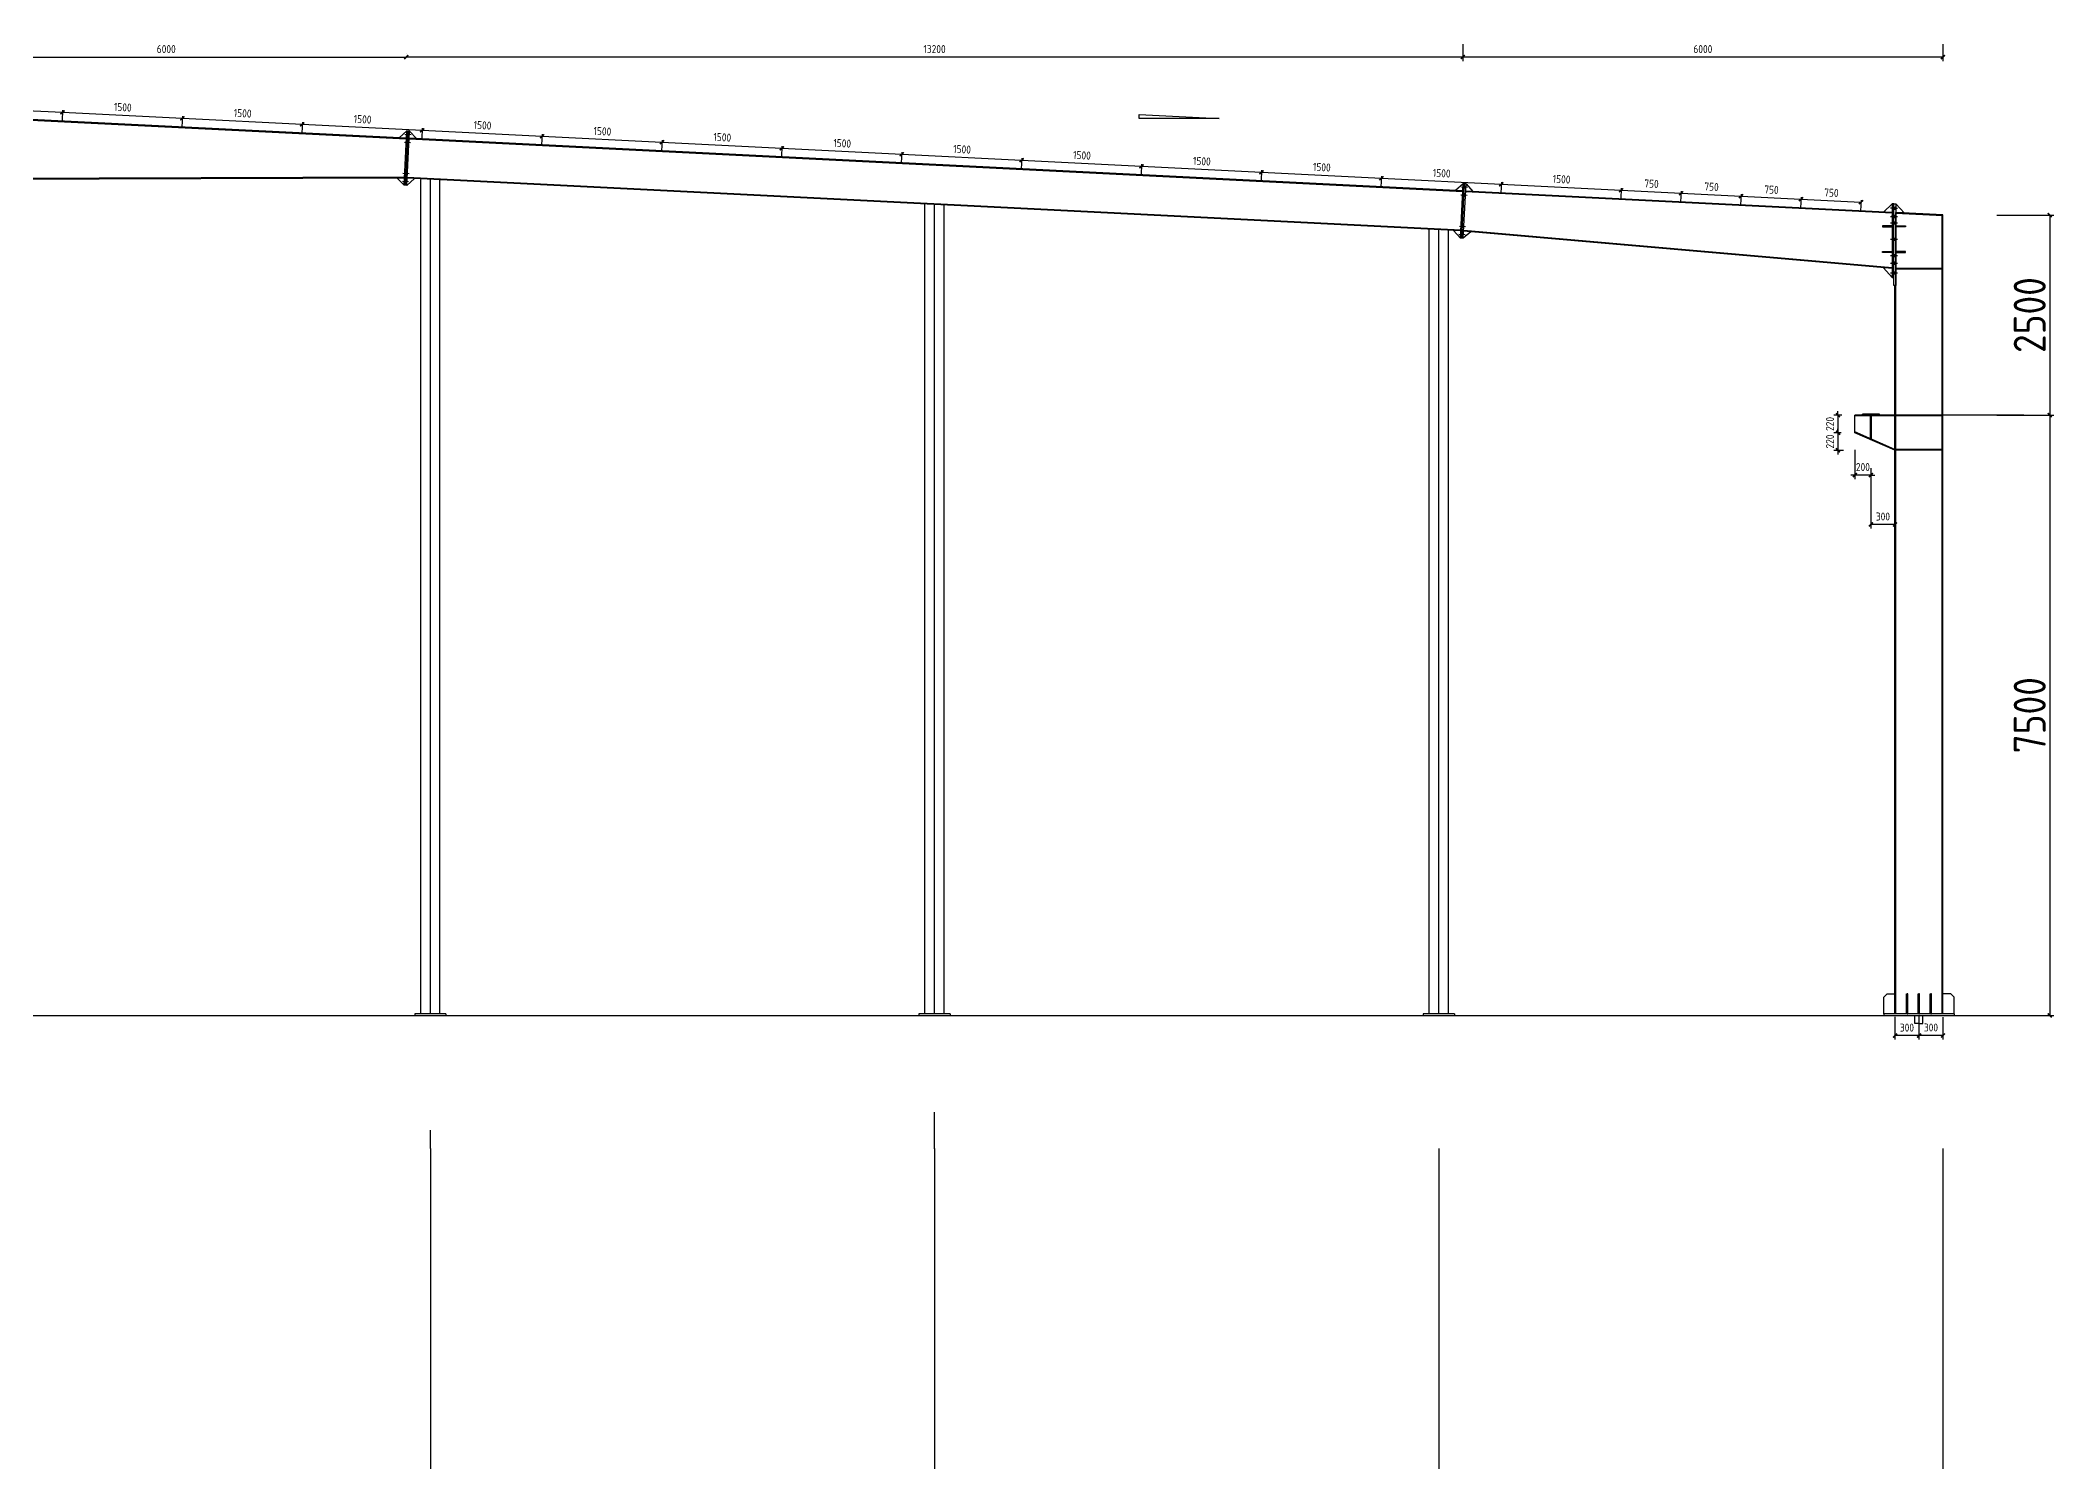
# Model space of a CAD drawing. Extents: x 33436 to 92603, y 25829 to 65035.
# Drawn here: x 67445 to 92603, y 25829 to 43675 of the extents above; entities that cross this region are included whole.
import ezdxf

# ---------------------------------------------------------------- set-up
doc = ezdxf.new("R2010")
doc.units = 0
doc.header["$LTSCALE"] = 1000
doc.header["$MEASUREMENT"] = 0
doc.layers.add('AXIS', color=3, linetype='Continuous')
doc.styles.get("Standard").update_dxf_attribs({"font": 'gbenor.shx', "bigfont": 'gbcbig.shx'})
doc.dimstyles.get("Standard").update_dxf_attribs({"dimscale": 100, "dimtxt": 1, "dimasz": 0.5, "dimexe": 0.5, "dimexo": 0.5, "dimgap": 0.5, "dimtad": 1, "dimdec": 0, "dimzin": 0, "dimdsep": 46, "dimtxsty": 'Standard', "dimblk": 'ARCHTICK', "dimcen": 0, "dimadec": 0, "dimazin": 0, "dimtfac": 1, "dimtdec": 0, "dimtix": 1, "dimtmove": 2, "dimatfit": 3, "dimfxl": 1, "dimtolj": 1, "dimtzin": 0, "dimarcsym": 0})
pattern_1 = [(135, (132037.8774, 0), (2.24506403, 2.24506403), [])]

# ---------------------------------------------------------------- blocks, each defined once
blk = doc.blocks.new('_ArchTick')
at = {"color": 0, "linetype": 'ByBlock', "const_width": 0.4}
blk.add_lwpolyline([(-0.5, -0.5), (0.5, 0.5)], dxfattribs=at)
blk = doc.blocks.new('*D80')
at = {"color": 0, "lineweight": -2}
for p, q in [((92040, 38992), (92603, 38992)), ((92553, 38992), (92553, 31492)), ((92040, 31492), (92603, 31492))]:
    blk.add_line(p, q, dxfattribs=at)
at = {"layer": 'Defpoints', "color": 0}
for p in [(91990, 38992), (91990, 31492), (92553, 31492)]:
    blk.add_point(p, dxfattribs=at)
at = {"color": 0, "lineweight": -2, "xscale": 50, "yscale": 50, "zscale": 50}
for p, rotation in [((92553, 38992), 90), ((92553, 31492), 270)]:
    blk.add_blockref('_ArchTick', p, dxfattribs=dict(at, rotation=rotation))
at = {"color": 0, "insert": (92303, 35242), "char_height": 400, "attachment_point": 5, "rotation": 90}
blk.add_mtext('\\A1;7500', dxfattribs=at)
blk = doc.blocks.new('*D81')
at = {"color": 0, "lineweight": -2}
for p, q in [((91894, 41492), (92603, 41492)), ((92553, 41492), (92553, 38992)), ((91894, 38992), (92603, 38992))]:
    blk.add_line(p, q, dxfattribs=at)
at = {"layer": 'Defpoints', "color": 0}
for p in [(91844, 41492), (91844, 38992), (92553, 38992)]:
    blk.add_point(p, dxfattribs=at)
at = {"color": 0, "lineweight": -2, "xscale": 50, "yscale": 50, "zscale": 50}
for p, rotation in [((92553, 41492), 90), ((92553, 38992), 270)]:
    blk.add_blockref('_ArchTick', p, dxfattribs=dict(at, rotation=rotation))
at = {"color": 0, "insert": (92303, 40242), "char_height": 400, "attachment_point": 5, "rotation": 90}
blk.add_mtext('\\A1;2500', dxfattribs=at)
blk = doc.blocks.new('*D105')
at = {"color": 0, "lineweight": -2}
for p, q in [((85219, 43625), (85219, 43415)), ((91219, 43625), (91219, 43415)), ((91219, 43465), (85219, 43465))]:
    blk.add_line(p, q, dxfattribs=at)
at = {"layer": 'Defpoints', "color": 0}
for p in [(85219, 43675), (91219, 43675), (85219, 43465)]:
    blk.add_point(p, dxfattribs=at)
at = {"color": 0, "lineweight": -2, "xscale": 50, "yscale": 50, "zscale": 50, "rotation": 180}
blk.add_blockref('_ArchTick', (85219, 43465), dxfattribs=at)
at = {"color": 0, "lineweight": -2, "xscale": 50, "yscale": 50, "zscale": 50}
blk.add_blockref('_ArchTick', (91219, 43465), dxfattribs=at)
at = {"color": 0, "insert": (88219, 43565), "char_height": 100, "attachment_point": 5}
blk.add_mtext('\\A1;6000', dxfattribs=at)
blk = doc.blocks.new('*D82')
at = {"color": 0, "lineweight": -2}
for p, q in [((85219, 43625), (85219, 43415)), ((85219, 43465), (72019, 43465))]:
    blk.add_line(p, q, dxfattribs=at)
at = {"layer": 'Defpoints', "color": 0}
for p in [(85219, 43675), (72019, 43465), (72019, 43465)]:
    blk.add_point(p, dxfattribs=at)
at = {"color": 0, "lineweight": -2, "xscale": 50, "yscale": 50, "zscale": 50, "rotation": 180}
blk.add_blockref('_ArchTick', (72019, 43465), dxfattribs=at)
at = {"color": 0, "lineweight": -2, "xscale": 50, "yscale": 50, "zscale": 50}
blk.add_blockref('_ArchTick', (85219, 43465), dxfattribs=at)
at = {"color": 0, "insert": (78619, 43565), "char_height": 100, "attachment_point": 5}
blk.add_mtext('\\A1;13200', dxfattribs=at)
blk = doc.blocks.new('*D106')
at = {"color": 0, "lineweight": -2}
for p, q in [((90919, 31474), (90919, 31191)), ((91219, 31469), (91219, 31191)), ((91219, 31241), (90919, 31241))]:
    blk.add_line(p, q, dxfattribs=at)
at = {"layer": 'Defpoints', "color": 0}
for p in [(90919, 31524), (91219, 31519), (90919, 31241)]:
    blk.add_point(p, dxfattribs=at)
at = {"color": 0, "lineweight": -2, "xscale": 50, "yscale": 50, "zscale": 50, "rotation": 180}
blk.add_blockref('_ArchTick', (90919, 31241), dxfattribs=at)
at = {"color": 0, "lineweight": -2, "xscale": 50, "yscale": 50, "zscale": 50}
blk.add_blockref('_ArchTick', (91219, 31241), dxfattribs=at)
at = {"color": 0, "insert": (91069, 31341), "char_height": 100, "attachment_point": 5}
blk.add_mtext('\\A1;300', dxfattribs=at)
blk = doc.blocks.new('*D107')
at = {"color": 0, "lineweight": -2}
for p, q in [((90619, 31475), (90619, 31190)), ((90919, 31480), (90919, 31190)), ((90919, 31240), (90619, 31240))]:
    blk.add_line(p, q, dxfattribs=at)
at = {"layer": 'Defpoints', "color": 0}
for p in [(90619, 31525), (90919, 31530), (90619, 31240)]:
    blk.add_point(p, dxfattribs=at)
at = {"color": 0, "lineweight": -2, "xscale": 50, "yscale": 50, "zscale": 50, "rotation": 180}
blk.add_blockref('_ArchTick', (90619, 31240), dxfattribs=at)
at = {"color": 0, "lineweight": -2, "xscale": 50, "yscale": 50, "zscale": 50}
blk.add_blockref('_ArchTick', (90919, 31240), dxfattribs=at)
at = {"color": 0, "insert": (90769, 31340), "char_height": 100, "attachment_point": 5}
blk.add_mtext('\\A1;300', dxfattribs=at)
blk = doc.blocks.new('*D108')
at = {"color": 0, "lineweight": -2}
for p, q in [((90319, 38328), (90319, 37575)), ((90619, 37625), (90319, 37625)), ((90619, 37710), (90619, 37575))]:
    blk.add_line(p, q, dxfattribs=at)
at = {"layer": 'Defpoints', "color": 0}
for p in [(90319, 38378), (90619, 37760), (90319, 37625)]:
    blk.add_point(p, dxfattribs=at)
at = {"color": 0, "lineweight": -2, "xscale": 50, "yscale": 50, "zscale": 50, "rotation": 180}
blk.add_blockref('_ArchTick', (90319, 37625), dxfattribs=at)
at = {"color": 0, "lineweight": -2, "xscale": 50, "yscale": 50, "zscale": 50}
blk.add_blockref('_ArchTick', (90619, 37625), dxfattribs=at)
at = {"color": 0, "insert": (90469, 37725), "char_height": 100, "attachment_point": 5}
blk.add_mtext('\\A1;300', dxfattribs=at)
blk = doc.blocks.new('*D83')
at = {"color": 0, "lineweight": -2}
for p, q in [((90119, 38559), (90119, 38193)), ((90119, 38243), (90069, 38243)), ((90319, 38243), (90119, 38243)), ((90319, 38328), (90319, 38193)), ((90319, 38243), (90369, 38243))]:
    blk.add_line(p, q, dxfattribs=at)
at = {"layer": 'Defpoints', "color": 0}
for p in [(90119, 38609), (90119, 38243), (90319, 38378)]:
    blk.add_point(p, dxfattribs=at)
at = {"color": 0, "lineweight": -2, "xscale": 50, "yscale": 50, "zscale": 50}
blk.add_blockref('_ArchTick', (90119, 38243), dxfattribs=at)
at = {"color": 0, "lineweight": -2, "xscale": 50, "yscale": 50, "zscale": 50, "rotation": 180}
blk.add_blockref('_ArchTick', (90319, 38243), dxfattribs=at)
at = {"color": 0, "insert": (90219, 38343), "char_height": 100, "attachment_point": 5}
blk.add_mtext('\\A1;200', dxfattribs=at)
blk = doc.blocks.new('*D84')
at = {"color": 0, "lineweight": -2}
for p, q in [((89907, 38992), (89907, 39042)), ((89955, 38992), (89857, 38992)), ((89948, 38772), (89857, 38772)), ((89907, 38992), (89907, 38772)), ((89907, 38772), (89907, 38722))]:
    blk.add_line(p, q, dxfattribs=at)
at = {"layer": 'Defpoints', "color": 0}
for p in [(89907, 38772), (89998, 38772), (90005, 38992)]:
    blk.add_point(p, dxfattribs=at)
at = {"color": 0, "lineweight": -2, "xscale": 50, "yscale": 50, "zscale": 50}
for p, rotation in [((89907, 38992), 270), ((89907, 38772), 90)]:
    blk.add_blockref('_ArchTick', p, dxfattribs=dict(at, rotation=rotation))
at = {"color": 0, "insert": (89807, 38882), "char_height": 100, "attachment_point": 5, "rotation": 90}
blk.add_mtext('\\A1;220', dxfattribs=at)
blk = doc.blocks.new('*D85')
at = {"color": 0, "lineweight": -2}
for p, q in [((89948, 38772), (89857, 38772)), ((89907, 38772), (89907, 38822)), ((89907, 38772), (89907, 38552)), ((89976, 38552), (89857, 38552)), ((89907, 38552), (89907, 38502))]:
    blk.add_line(p, q, dxfattribs=at)
at = {"layer": 'Defpoints', "color": 0}
for p in [(89998, 38772), (89907, 38552), (90026, 38552)]:
    blk.add_point(p, dxfattribs=at)
at = {"color": 0, "lineweight": -2, "xscale": 50, "yscale": 50, "zscale": 50}
for p, rotation in [((89907, 38772), 270), ((89907, 38552), 90)]:
    blk.add_blockref('_ArchTick', p, dxfattribs=dict(at, rotation=rotation))
at = {"color": 0, "insert": (89807, 38662), "char_height": 100, "attachment_point": 5, "rotation": 90}
blk.add_mtext('\\A1;220', dxfattribs=at)
blk = doc.blocks.new('*D110')
at = {"color": 0, "lineweight": -2}
for p, q in [((66019, 43465), (72019, 43465)), ((72019, 43515), (72019, 43515))]:
    blk.add_line(p, q, dxfattribs=at)
at = {"layer": 'Defpoints', "color": 0}
for p in [(66019, 43465), (72019, 43465), (72019, 43465)]:
    blk.add_point(p, dxfattribs=at)
at = {"color": 0, "lineweight": -2, "xscale": 50, "yscale": 50, "zscale": 50, "rotation": 180}
blk.add_blockref('_ArchTick', (66019, 43465), dxfattribs=at)
at = {"color": 0, "lineweight": -2, "xscale": 50, "yscale": 50, "zscale": 50}
blk.add_blockref('_ArchTick', (72019, 43465), dxfattribs=at)
at = {"color": 0, "insert": (69019, 43565), "char_height": 100, "attachment_point": 5}
blk.add_mtext('\\A1;6000', dxfattribs=at)
blk = doc.blocks.new('*D111')
at = {"color": 0, "lineweight": -2}
blk.add_line((66224, 42850), (67722, 42775), dxfattribs=at)
at = {"layer": 'Defpoints', "color": 0}
for p in [(66224, 42850), (67722, 42775), (67722, 42775)]:
    blk.add_point(p, dxfattribs=at)
at = {"color": 0, "lineweight": -2, "xscale": 50, "yscale": 50, "zscale": 50}
for p, rotation in [((66224, 42850), 177.1375947738906), ((67722, 42775), 357.1375947738906)]:
    blk.add_blockref('_ArchTick', p, dxfattribs=dict(at, rotation=rotation))
at = {"color": 0, "insert": (66978, 42913), "char_height": 100, "attachment_point": 5, "rotation": 357.1376}
blk.add_mtext('\\A1;1500', dxfattribs=at)
blk = doc.blocks.new('*D112')
at = {"color": 0, "lineweight": -2}
blk.add_line((67722, 42775), (69220, 42700), dxfattribs=at)
at = {"layer": 'Defpoints', "color": 0}
for p in [(67722, 42775), (69220, 42700), (69220, 42700)]:
    blk.add_point(p, dxfattribs=at)
at = {"color": 0, "lineweight": -2, "xscale": 50, "yscale": 50, "zscale": 50}
for p, rotation in [((67722, 42775), 177.1375947738906), ((69220, 42700), 357.1375947738906)]:
    blk.add_blockref('_ArchTick', p, dxfattribs=dict(at, rotation=rotation))
at = {"color": 0, "insert": (68476, 42838), "char_height": 100, "attachment_point": 5, "rotation": 357.1376}
blk.add_mtext('\\A1;1500', dxfattribs=at)
blk = doc.blocks.new('*D113')
at = {"color": 0, "lineweight": -2}
blk.add_line((69220, 42700), (70718, 42625), dxfattribs=at)
at = {"layer": 'Defpoints', "color": 0}
for p in [(69220, 42700), (70718, 42625), (70718, 42625)]:
    blk.add_point(p, dxfattribs=at)
at = {"color": 0, "lineweight": -2, "xscale": 50, "yscale": 50, "zscale": 50}
for p, rotation in [((69220, 42700), 177.1375947738906), ((70718, 42625), 357.1375947738906)]:
    blk.add_blockref('_ArchTick', p, dxfattribs=dict(at, rotation=rotation))
at = {"color": 0, "insert": (69974, 42763), "char_height": 100, "attachment_point": 5, "rotation": 357.1376}
blk.add_mtext('\\A1;1500', dxfattribs=at)
blk = doc.blocks.new('*D114')
at = {"color": 0, "lineweight": -2}
blk.add_line((70718, 42625), (72217, 42551), dxfattribs=at)
at = {"layer": 'Defpoints', "color": 0}
for p in [(70718, 42625), (72217, 42551), (72217, 42551)]:
    blk.add_point(p, dxfattribs=at)
at = {"color": 0, "lineweight": -2, "xscale": 50, "yscale": 50, "zscale": 50}
for p, rotation in [((70718, 42625), 177.1375947738906), ((72217, 42551), 357.1375947738906)]:
    blk.add_blockref('_ArchTick', p, dxfattribs=dict(at, rotation=rotation))
at = {"color": 0, "insert": (71473, 42688), "char_height": 100, "attachment_point": 5, "rotation": 357.1376}
blk.add_mtext('\\A1;1500', dxfattribs=at)
blk = doc.blocks.new('*D115')
at = {"color": 0, "lineweight": -2}
blk.add_line((72217, 42551), (73715, 42476), dxfattribs=at)
at = {"layer": 'Defpoints', "color": 0}
for p in [(72217, 42551), (73715, 42476), (73715, 42476)]:
    blk.add_point(p, dxfattribs=at)
at = {"color": 0, "lineweight": -2, "xscale": 50, "yscale": 50, "zscale": 50}
for p, rotation in [((72217, 42551), 177.1375947738906), ((73715, 42476), 357.1375947738906)]:
    blk.add_blockref('_ArchTick', p, dxfattribs=dict(at, rotation=rotation))
at = {"color": 0, "insert": (72971, 42613), "char_height": 100, "attachment_point": 5, "rotation": 357.1376}
blk.add_mtext('\\A1;1500', dxfattribs=at)
blk = doc.blocks.new('*D116')
at = {"color": 0, "lineweight": -2}
blk.add_line((73715, 42476), (75213, 42401), dxfattribs=at)
at = {"layer": 'Defpoints', "color": 0}
for p in [(73715, 42476), (75213, 42401), (75213, 42401)]:
    blk.add_point(p, dxfattribs=at)
at = {"color": 0, "lineweight": -2, "xscale": 50, "yscale": 50, "zscale": 50}
for p, rotation in [((73715, 42476), 177.1375947738906), ((75213, 42401), 357.1375947738906)]:
    blk.add_blockref('_ArchTick', p, dxfattribs=dict(at, rotation=rotation))
at = {"color": 0, "insert": (74469, 42538), "char_height": 100, "attachment_point": 5, "rotation": 357.1376}
blk.add_mtext('\\A1;1500', dxfattribs=at)
blk = doc.blocks.new('*D117')
at = {"color": 0, "lineweight": -2}
blk.add_line((75213, 42401), (76711, 42326), dxfattribs=at)
at = {"layer": 'Defpoints', "color": 0}
for p in [(75213, 42401), (76711, 42326), (76711, 42326)]:
    blk.add_point(p, dxfattribs=at)
at = {"color": 0, "lineweight": -2, "xscale": 50, "yscale": 50, "zscale": 50}
for p, rotation in [((75213, 42401), 177.1375947738906), ((76711, 42326), 357.1375947738906)]:
    blk.add_blockref('_ArchTick', p, dxfattribs=dict(at, rotation=rotation))
at = {"color": 0, "insert": (75967, 42463), "char_height": 100, "attachment_point": 5, "rotation": 357.1376}
blk.add_mtext('\\A1;1500', dxfattribs=at)
blk = doc.blocks.new('*D118')
at = {"color": 0, "lineweight": -2}
blk.add_line((76711, 42326), (78209, 42251), dxfattribs=at)
at = {"layer": 'Defpoints', "color": 0}
for p in [(76711, 42326), (78209, 42251), (78209, 42251)]:
    blk.add_point(p, dxfattribs=at)
at = {"color": 0, "lineweight": -2, "xscale": 50, "yscale": 50, "zscale": 50}
for p, rotation in [((76711, 42326), 177.1375947738906), ((78209, 42251), 357.1375947738906)]:
    blk.add_blockref('_ArchTick', p, dxfattribs=dict(at, rotation=rotation))
at = {"color": 0, "insert": (77465, 42388), "char_height": 100, "attachment_point": 5, "rotation": 357.1376}
blk.add_mtext('\\A1;1500', dxfattribs=at)
blk = doc.blocks.new('*D119')
at = {"color": 0, "lineweight": -2}
blk.add_line((78209, 42251), (79707, 42176), dxfattribs=at)
at = {"layer": 'Defpoints', "color": 0}
for p in [(78209, 42251), (79707, 42176), (79707, 42176)]:
    blk.add_point(p, dxfattribs=at)
at = {"color": 0, "lineweight": -2, "xscale": 50, "yscale": 50, "zscale": 50}
for p, rotation in [((78209, 42251), 177.1375947738906), ((79707, 42176), 357.1375947738906)]:
    blk.add_blockref('_ArchTick', p, dxfattribs=dict(at, rotation=rotation))
at = {"color": 0, "insert": (78963, 42313), "char_height": 100, "attachment_point": 5, "rotation": 357.1376}
blk.add_mtext('\\A1;1500', dxfattribs=at)
blk = doc.blocks.new('*D120')
at = {"color": 0, "lineweight": -2}
blk.add_line((79707, 42176), (81205, 42101), dxfattribs=at)
at = {"layer": 'Defpoints', "color": 0}
for p in [(79707, 42176), (81205, 42101), (81205, 42101)]:
    blk.add_point(p, dxfattribs=at)
at = {"color": 0, "lineweight": -2, "xscale": 50, "yscale": 50, "zscale": 50}
for p, rotation in [((79707, 42176), 177.1375947738906), ((81205, 42101), 357.1375947738906)]:
    blk.add_blockref('_ArchTick', p, dxfattribs=dict(at, rotation=rotation))
at = {"color": 0, "insert": (80461, 42238), "char_height": 100, "attachment_point": 5, "rotation": 357.1376}
blk.add_mtext('\\A1;1500', dxfattribs=at)
blk = doc.blocks.new('*D121')
at = {"color": 0, "lineweight": -2}
blk.add_line((81205, 42101), (82704, 42026), dxfattribs=at)
at = {"layer": 'Defpoints', "color": 0}
for p in [(81205, 42101), (82704, 42026), (82704, 42026)]:
    blk.add_point(p, dxfattribs=at)
at = {"color": 0, "lineweight": -2, "xscale": 50, "yscale": 50, "zscale": 50}
for p, rotation in [((81205, 42101), 177.1375947738906), ((82704, 42026), 357.1375947738906)]:
    blk.add_blockref('_ArchTick', p, dxfattribs=dict(at, rotation=rotation))
at = {"color": 0, "insert": (81959, 42164), "char_height": 100, "attachment_point": 5, "rotation": 357.1376}
blk.add_mtext('\\A1;1500', dxfattribs=at)
blk = doc.blocks.new('*D122')
at = {"color": 0, "lineweight": -2}
blk.add_line((82704, 42026), (84202, 41951), dxfattribs=at)
at = {"layer": 'Defpoints', "color": 0}
for p in [(82704, 42026), (84202, 41951), (84202, 41951)]:
    blk.add_point(p, dxfattribs=at)
at = {"color": 0, "lineweight": -2, "xscale": 50, "yscale": 50, "zscale": 50}
for p, rotation in [((82704, 42026), 177.1375947738906), ((84202, 41951), 357.1375947738906)]:
    blk.add_blockref('_ArchTick', p, dxfattribs=dict(at, rotation=rotation))
at = {"color": 0, "insert": (83458, 42089), "char_height": 100, "attachment_point": 5, "rotation": 357.1376}
blk.add_mtext('\\A1;1500', dxfattribs=at)
blk = doc.blocks.new('*D123')
at = {"color": 0, "lineweight": -2}
blk.add_line((84202, 41951), (85700, 41876), dxfattribs=at)
at = {"layer": 'Defpoints', "color": 0}
for p in [(84202, 41951), (85700, 41876), (85700, 41876)]:
    blk.add_point(p, dxfattribs=at)
at = {"color": 0, "lineweight": -2, "xscale": 50, "yscale": 50, "zscale": 50}
for p, rotation in [((84202, 41951), 177.1375947738906), ((85700, 41876), 357.1375947738906)]:
    blk.add_blockref('_ArchTick', p, dxfattribs=dict(at, rotation=rotation))
at = {"color": 0, "insert": (84956, 42014), "char_height": 100, "attachment_point": 5, "rotation": 357.1376}
blk.add_mtext('\\A1;1500', dxfattribs=at)
blk = doc.blocks.new('*D124')
at = {"color": 0, "lineweight": -2}
blk.add_line((85700, 41876), (87198, 41802), dxfattribs=at)
at = {"layer": 'Defpoints', "color": 0}
for p in [(85700, 41876), (87198, 41802), (87198, 41802)]:
    blk.add_point(p, dxfattribs=at)
at = {"color": 0, "lineweight": -2, "xscale": 50, "yscale": 50, "zscale": 50}
for p, rotation in [((85700, 41876), 177.1375947738906), ((87198, 41802), 357.1375947738906)]:
    blk.add_blockref('_ArchTick', p, dxfattribs=dict(at, rotation=rotation))
at = {"color": 0, "insert": (86454, 41939), "char_height": 100, "attachment_point": 5, "rotation": 357.1376}
blk.add_mtext('\\A1;1500', dxfattribs=at)
blk = doc.blocks.new('*D125')
at = {"color": 0, "lineweight": -2}
blk.add_line((87198, 41802), (87947, 41764), dxfattribs=at)
at = {"layer": 'Defpoints', "color": 0}
for p in [(87198, 41802), (87947, 41764), (87947, 41764)]:
    blk.add_point(p, dxfattribs=at)
at = {"color": 0, "lineweight": -2, "xscale": 50, "yscale": 50, "zscale": 50}
for p, rotation in [((87198, 41802), 177.1375947738906), ((87947, 41764), 357.1375947738906)]:
    blk.add_blockref('_ArchTick', p, dxfattribs=dict(at, rotation=rotation))
at = {"color": 0, "insert": (87577, 41883), "char_height": 100, "attachment_point": 5, "rotation": 357.1376}
blk.add_mtext('\\A1;750', dxfattribs=at)
blk = doc.blocks.new('*D126')
at = {"color": 0, "lineweight": -2}
blk.add_line((87947, 41764), (88696, 41727), dxfattribs=at)
at = {"layer": 'Defpoints', "color": 0}
for p in [(87947, 41764), (88696, 41727), (88696, 41727)]:
    blk.add_point(p, dxfattribs=at)
at = {"color": 0, "lineweight": -2, "xscale": 50, "yscale": 50, "zscale": 50}
for p, rotation in [((87947, 41764), 177.1375947738906), ((88696, 41727), 357.1375947738906)]:
    blk.add_blockref('_ArchTick', p, dxfattribs=dict(at, rotation=rotation))
at = {"color": 0, "insert": (88327, 41845), "char_height": 100, "attachment_point": 5, "rotation": 357.1376}
blk.add_mtext('\\A1;750', dxfattribs=at)
blk = doc.blocks.new('*D127')
at = {"color": 0, "lineweight": -2}
blk.add_line((88696, 41727), (89445, 41689), dxfattribs=at)
at = {"layer": 'Defpoints', "color": 0}
for p in [(88696, 41727), (89445, 41689), (89445, 41689)]:
    blk.add_point(p, dxfattribs=at)
at = {"color": 0, "lineweight": -2, "xscale": 50, "yscale": 50, "zscale": 50}
for p, rotation in [((88696, 41727), 177.1375947738906), ((89445, 41689), 357.1375947738906)]:
    blk.add_blockref('_ArchTick', p, dxfattribs=dict(at, rotation=rotation))
at = {"color": 0, "insert": (89076, 41808), "char_height": 100, "attachment_point": 5, "rotation": 357.1376}
blk.add_mtext('\\A1;750', dxfattribs=at)
blk = doc.blocks.new('*D128')
at = {"color": 0, "lineweight": -2}
blk.add_line((89445, 41689), (90194, 41652), dxfattribs=at)
at = {"layer": 'Defpoints', "color": 0}
for p in [(89445, 41689), (90194, 41652), (90194, 41652)]:
    blk.add_point(p, dxfattribs=at)
at = {"color": 0, "lineweight": -2, "xscale": 50, "yscale": 50, "zscale": 50}
for p, rotation in [((89445, 41689), 177.1375947738906), ((90194, 41652), 357.1375947738906)]:
    blk.add_blockref('_ArchTick', p, dxfattribs=dict(at, rotation=rotation))
at = {"color": 0, "insert": (89825, 41770), "char_height": 100, "attachment_point": 5, "rotation": 357.1376}
blk.add_mtext('\\A1;750', dxfattribs=at)

msp = doc.modelspace()

# ---------------------------------------------------------------- hatches: boundary and pattern name
h = msp.add_hatch()
h.set_pattern_fill('ANSI31', color=256, scale=2, style=0)
h.set_pattern_definition(pattern_1)
h.paths.add_polyline_path([(72015.4, 42018), (72033.4, 42017.1), (72032.9, 42006.1), (72014.9, 42007)])
h.paths.add_polyline_path([(72014.9, 42007), (72032.9, 42006.1), (72032.3, 41995.1), (72014.3, 41996)])
h.paths.add_polyline_path([(71996.9, 42007.9), (72014.9, 42007), (72014.3, 41996), (71996.4, 41996.9)])
h.paths.add_polyline_path([(71997.5, 42018.9), (72015.4, 42018), (72014.9, 42007), (71996.9, 42007.9)])
h.paths.add_polyline_path([(72010.4, 41918.1), (72028.4, 41917.2), (72027.9, 41906.2), (72009.9, 41907.1)])
h.paths.add_polyline_path([(72009.9, 41907.1), (72027.9, 41906.2), (72027.3, 41895.2), (72009.3, 41896.1)])
h.paths.add_polyline_path([(71991.9, 41908), (72009.9, 41907.1), (72009.3, 41896.1), (71991.4, 41897)])
h.paths.add_polyline_path([(71992.5, 41919), (72010.4, 41918.1), (72009.9, 41907.1), (71991.9, 41908)])
h.paths.add_polyline_path([(72039.9, 42507.2), (72057.9, 42506.3), (72057.3, 42495.3), (72039.3, 42496.2)])
h.paths.add_polyline_path([(72039.3, 42496.2), (72057.3, 42495.3), (72056.8, 42484.3), (72038.8, 42485.2)])
h.paths.add_polyline_path([(72021.4, 42497.1), (72039.3, 42496.2), (72038.8, 42485.2), (72020.8, 42486.1)])
h.paths.add_polyline_path([(72021.9, 42508.1), (72039.9, 42507.2), (72039.3, 42496.2), (72021.4, 42497.1)])
h.paths.add_polyline_path([(72034.9, 42407.3), (72052.9, 42406.4), (72052.3, 42395.4), (72034.3, 42396.3)])
h.paths.add_polyline_path([(72034.3, 42396.3), (72052.3, 42395.4), (72051.8, 42384.4), (72033.8, 42385.3)])
h.paths.add_polyline_path([(72016.9, 42408.2), (72034.9, 42407.3), (72034.3, 42396.3), (72016.4, 42397.2)])
h.paths.add_polyline_path([(72016.4, 42397.2), (72034.3, 42396.3), (72033.8, 42385.3), (72015.8, 42386.2)])
h = msp.add_hatch()
h.set_pattern_fill('ANSI31', color=256, scale=2, style=0)
h.set_pattern_definition(pattern_1)
h.paths.add_polyline_path([(85239.9, 41847.4), (85257.9, 41846.5), (85257.3, 41835.5), (85239.3, 41836.4)])
h.paths.add_polyline_path([(85239.3, 41836.4), (85257.3, 41835.5), (85256.8, 41824.5), (85238.8, 41825.4)])
h.paths.add_polyline_path([(85221.4, 41837.3), (85239.3, 41836.4), (85238.8, 41825.4), (85220.8, 41826.3)])
h.paths.add_polyline_path([(85221.9, 41848.3), (85239.9, 41847.4), (85239.3, 41836.4), (85221.4, 41837.3)])
h.paths.add_polyline_path([(85234.9, 41747.5), (85252.9, 41746.6), (85252.3, 41735.6), (85234.3, 41736.5)])
h.paths.add_polyline_path([(85234.3, 41736.5), (85252.3, 41735.6), (85251.8, 41724.6), (85233.8, 41725.5)])
h.paths.add_polyline_path([(85216.4, 41737.4), (85234.3, 41736.5), (85233.8, 41725.5), (85215.8, 41726.4)])
h.paths.add_polyline_path([(85216.9, 41748.4), (85234.9, 41747.5), (85234.3, 41736.5), (85216.4, 41737.4)])
h.paths.add_polyline_path([(85215.4, 41358), (85233.4, 41357.1), (85232.8, 41346.1), (85214.9, 41347)])
h.paths.add_polyline_path([(85214.9, 41347), (85232.8, 41346.1), (85232.3, 41335.1), (85214.3, 41336)])
h.paths.add_polyline_path([(85196.9, 41347.9), (85214.9, 41347), (85214.3, 41336), (85196.3, 41336.9)])
h.paths.add_polyline_path([(85197.4, 41358.9), (85215.4, 41358), (85214.9, 41347), (85196.9, 41347.9)])
h.paths.add_polyline_path([(85210.4, 41258.1), (85228.4, 41257.2), (85227.9, 41246.2), (85209.9, 41247.1)])
h.paths.add_polyline_path([(85209.9, 41247.1), (85227.9, 41246.2), (85227.3, 41235.2), (85209.3, 41236.1)])
h.paths.add_polyline_path([(85191.9, 41248), (85209.9, 41247.1), (85209.3, 41236.1), (85191.4, 41237)])
h.paths.add_polyline_path([(85192.4, 41259), (85210.4, 41258.1), (85209.9, 41247.1), (85191.9, 41248)])
h = msp.add_hatch()
h.set_pattern_fill('ANSI31', color=256, scale=2, style=0)
h.set_pattern_definition(pattern_1)
h.paths.add_polyline_path([(90607.1, 41577.4), (90629.1, 41577.4), (90629.1, 41590.4), (90607.1, 41590.4)])
h.paths.add_polyline_path([(90607.1, 41577.4), (90607.1, 41564.4), (90629.1, 41564.4), (90629.1, 41577.4)])
h.paths.add_polyline_path([(90585.1, 41577.4), (90585.1, 41564.4), (90607.1, 41564.4), (90607.1, 41577.4)])
h.paths.add_polyline_path([(90607.1, 41577.4), (90607.1, 41590.4), (90585.1, 41590.4), (90585.1, 41577.4)])
h = msp.add_hatch()
h.set_pattern_fill('ANSI31', color=256, scale=2, style=0)
h.set_pattern_definition(pattern_1)
h.paths.add_polyline_path([(90607.1, 41475.4), (90607.1, 41488.4), (90629.1, 41488.4), (90629.1, 41475.4)])
h.paths.add_polyline_path([(90607.1, 41462.4), (90607.1, 41475.4), (90629.1, 41475.4), (90629.1, 41462.4)])
h.paths.add_polyline_path([(90585.1, 41462.4), (90585.1, 41475.4), (90607.1, 41475.4), (90607.1, 41462.4)])
h.paths.add_polyline_path([(90585.1, 41475.4), (90585.1, 41488.4), (90607.1, 41488.4), (90607.1, 41475.4)])
h.paths.add_polyline_path([(90607.1, 41395.4), (90607.1, 41408.4), (90629.1, 41408.4), (90629.1, 41395.4)])
h.paths.add_polyline_path([(90607.1, 41382.4), (90607.1, 41395.4), (90629.1, 41395.4), (90629.1, 41382.4)])
h.paths.add_polyline_path([(90585.1, 41395.4), (90585.1, 41408.4), (90607.1, 41408.4), (90607.1, 41395.4)])
h.paths.add_polyline_path([(90585.1, 41382.4), (90585.1, 41395.4), (90607.1, 41395.4), (90607.1, 41382.4)])
h.paths.add_polyline_path([(90607.1, 41190.4), (90607.1, 41203.4), (90629.1, 41203.4), (90629.1, 41190.4)])
h.paths.add_polyline_path([(90629.1, 41190.4), (90629.1, 41177.4), (90607.1, 41177.4), (90607.1, 41190.4)])
h.paths.add_polyline_path([(90585.1, 41177.4), (90585.1, 41190.4), (90607.1, 41190.4), (90607.1, 41177.4)])
h.paths.add_polyline_path([(90607.1, 41203.4), (90607.1, 41190.4), (90585.1, 41190.4), (90585.1, 41203.4)])
h.paths.add_polyline_path([(90607.1, 40985.4), (90607.1, 40998.4), (90629.1, 40998.4), (90629.1, 40985.4)])
h.paths.add_polyline_path([(90629.1, 40985.4), (90629.1, 40972.4), (90607.1, 40972.4), (90607.1, 40985.4)])
h.paths.add_polyline_path([(90607.1, 40985.4), (90607.1, 40972.4), (90585.1, 40972.4), (90585.1, 40985.4)])
h.paths.add_polyline_path([(90607.1, 40998.4), (90607.1, 40985.4), (90585.1, 40985.4), (90585.1, 40998.4)])
h.paths.add_polyline_path([(90629.1, 40892.4), (90607.1, 40892.4), (90607.1, 40905.4), (90629.1, 40905.4)])
h.paths.add_polyline_path([(90629.1, 40892.4), (90629.1, 40879.4), (90607.1, 40879.4), (90607.1, 40892.4)])
h.paths.add_polyline_path([(90607.1, 40892.4), (90607.1, 40879.4), (90585.1, 40879.4), (90585.1, 40892.4)])
h.paths.add_polyline_path([(90585.1, 40892.4), (90585.1, 40905.4), (90607.1, 40905.4), (90607.1, 40892.4)])
h = msp.add_hatch()
h.set_pattern_fill('ANSI31', color=256, scale=2, style=0)
h.set_pattern_definition(pattern_1)
h.paths.add_polyline_path([(90629.1, 40768.2), (90629.1, 40781.2), (90607.1, 40781.2), (90607.1, 40768.2)])
h.paths.add_polyline_path([(90607.1, 40768.2), (90607.1, 40781.2), (90585.1, 40781.2), (90585.1, 40768.2)])
h.paths.add_polyline_path([(90607.1, 40768.2), (90607.1, 40755.2), (90629.1, 40755.2), (90629.1, 40768.2)])
h.paths.add_polyline_path([(90585.1, 40768.2), (90585.1, 40755.2), (90607.1, 40755.2), (90607.1, 40768.2)])

# ---------------------------------------------------------------- linework, layer by layer
for p, q in [((67723.5, 42801), (67716.8, 42666.9)), ((72018.5, 42439.8), (66018.3, 42739.8)), ((72019.1, 42451.8), (66018.9, 42751.8)), ((69221.7, 42726.1), (69214.9, 42592)), ((70719.8, 42651.2), (70713.1, 42517.1)), ((72023.6, 42542), (71929.2, 42456.8)), ((71989.7, 41863.1), (72023.6, 42542)), ((72007.6, 41862.2), (72041.6, 42541.1)), ((72007.6, 41862.2), (72041.6, 42541.1)), ((72059.6, 42540.2), (72023.6, 42542)), ((72059.6, 42540.2), (72023.6, 42542)), ((72025.6, 41861.3), (72059.6, 42540.2)), ((72059.6, 42540.2), (72145, 42446.1)), ((72217.9, 42576.3), (72211.2, 42442.1)), ((81175.9, 42697.3), (81175.9, 42747.3)), ((81175.9, 42747.3), (82175.9, 42697.3)), ((82175.9, 42697.3), (81175.9, 42697.3)), ((72072.3, 42394.4), (71996.4, 42398.2)), ((72077.3, 42494.3), (72001.4, 42498.1)), ((72051.8, 42384.4), (72015.8, 42386.2)), ((72052.9, 42406.4), (72016.9, 42408.2)), ((72019.1, 42452.2), (72019.1, 42452.4)), ((72056.8, 42484.3), (72020.8, 42486.1)), ((72057.9, 42506.3), (72021.9, 42508.1)), ((85218.5, 41779.8), (72054.5, 42438)), ((85219.1, 41792.4), (72055.1, 42450.1)), ((85219.1, 41792.4), (72055.1, 42450.1)), ((73716, 42501.4), (73709.3, 42367.2)), ((75214.2, 42426.5), (75207.5, 42292.3)), ((76712.3, 42351.6), (76705.6, 42217.4)), ((78210.4, 42276.7), (78203.7, 42142.5)), ((72033.4, 42017.1), (71997.5, 42018.9)), ((79708.6, 42201.7), (79701.8, 42067.6)), ((81206.7, 42126.8), (81200, 41992.7)), ((82704.8, 42051.9), (82698.1, 41917.8)), ((71994.1, 41964.6), (66418.9, 41947.8)), ((71994.1, 41952.6), (66418.9, 41935.8)), ((71989.7, 41863.1), (71904.2, 41953)), ((72047.8, 41905.2), (71971.9, 41909)), ((72052.8, 42005.1), (71976.9, 42008.9)), ((72025.6, 41861.3), (71989.7, 41863.1)), ((72027.3, 41895.2), (71991.4, 41897)), ((72028.4, 41917.2), (71992.5, 41919)), ((72032.3, 41995.1), (71996.4, 41996.9)), ((72120, 41946.7), (72025.6, 41861.3)), ((85194.1, 41293), (72030.1, 41951.2)), ((85194.5, 41301), (72030.5, 41959.2)), ((72199.1, 31512.4), (72199.1, 41936.7)), ((72319.1, 31512.4), (72319.1, 41936.7)), ((72439.1, 31512.4), (72439.1, 41936.7)), ((84202.9, 41977), (84196.2, 41842.9)), ((85223.6, 41882.2), (85126.5, 41797)), ((85189.7, 41203.1), (85223.6, 41882.2)), ((85189.7, 41203.1), (85223.6, 41882.2)), ((85189.7, 41203.1), (85223.6, 41882.2)), ((85277.3, 41834.5), (85201.4, 41838.3)), ((85207.6, 41202.2), (85241.6, 41881.3)), ((85219.1, 41782.3), (85219.1, 41792.4)), ((85256.8, 41824.5), (85220.8, 41826.3)), ((85257.9, 41846.5), (85221.9, 41848.3)), ((85259.6, 41880.4), (85223.6, 41882.2)), ((85259.6, 41880.4), (85223.6, 41882.2)), ((85259.6, 41880.4), (85223.6, 41882.2)), ((85225.6, 41201.3), (85259.6, 41880.4)), ((90585.1, 41514), (85254.6, 41780.6)), ((90585.1, 41524.1), (85255.1, 41790.6)), ((90585.1, 41524.1), (85255.1, 41790.6)), ((85259.6, 41880.4), (85345, 41786.1)), ((85701.1, 41902.1), (85694.4, 41768)), ((87199.2, 41827.2), (87192.5, 41693.1)), ((87948.3, 41789.8), (87941.6, 41655.6)), ((78499.1, 31512.4), (78499.1, 41621.7)), ((78619.1, 31512.4), (78619.1, 41621.7)), ((78739.1, 31512.4), (78739.1, 41621.7)), ((85272.3, 41734.6), (85196.4, 41738.4)), ((85251.8, 41724.6), (85215.8, 41726.4)), ((85252.9, 41746.6), (85216.9, 41748.4)), ((88697.3, 41752.3), (88690.6, 41618.2)), ((89446.4, 41714.9), (89439.7, 41580.7)), ((90195.5, 41677.4), (90188.7, 41543.3)), ((90585.1, 41632.4), (90477, 41529.5)), ((90607.1, 41577.4), (90565.1, 41577.4)), ((90607.1, 41632.4), (90585.1, 41632.4)), ((90585.1, 41632.4), (90585.1, 40712.4)), ((90607.1, 41590.4), (90585.1, 41590.4)), ((90607.1, 41564.4), (90585.1, 41564.4)), ((90587.1, 41577.4), (90649.1, 41577.4)), ((90607.1, 40612.4), (90607.1, 41632.4)), ((90607.1, 41632.4), (90629.1, 41632.4)), ((90607.1, 41590.4), (90629.1, 41590.4)), ((90607.1, 41564.4), (90629.1, 41564.4)), ((90619.1, 41632.4), (90629.1, 41632.4)), ((90629.1, 41632.4), (90629.1, 41511.8)), ((90629.1, 41632.4), (90629.1, 40612.4)), ((90629.1, 41632.4), (90739.5, 41516.3)), ((90629.1, 31512.4), (90629.1, 41521.9)), ((91219.1, 41492.4), (90629.1, 41521.9)), ((91219.1, 41492.4), (90629.1, 41521.9)), ((91218.6, 41482.4), (90629.1, 41511.8)), ((84799.1, 31512.4), (84799.1, 41314.7)), ((84919.1, 31512.4), (84919.1, 41314.7)), ((85039.1, 31512.4), (85039.1, 41314.7)), ((85104.3, 41297.5), (85189.7, 41203.1)), ((85252.8, 41345.1), (85176.9, 41348.9)), ((85232.3, 41335.1), (85196.3, 41336.9)), ((85233.4, 41357.1), (85197.4, 41358.9)), ((85319.8, 41283.3), (85225.6, 41201.3)), ((90585.1, 40823.2), (85230.1, 41291.2)), ((90585.1, 40831.2), (85230.8, 41299.1)), ((90585.1, 41355.4), (90465.1, 41355.4)), ((90465.1, 41355.4), (90465.1, 41345.4)), ((90465.1, 41345.4), (90585.1, 41345.4)), ((90565.1, 41475.4), (90649.1, 41475.4)), ((90565.1, 41395.4), (90649.1, 41395.4)), ((90585.1, 41488.4), (90629.1, 41488.4)), ((90585.1, 41462.4), (90629.1, 41462.4)), ((90585.1, 41408.4), (90629.1, 41408.4)), ((90585.1, 41382.4), (90629.1, 41382.4)), ((90629.1, 41355.4), (90749.1, 41355.4)), ((90749.1, 41345.4), (90629.1, 41345.4)), ((90749.1, 41355.4), (90749.1, 41345.4)), ((91209.1, 31512.4), (91209.1, 41482.8)), ((91219.1, 31512.4), (91219.1, 41492.4)), ((85247.8, 41245.2), (85171.9, 41249)), ((85225.6, 41201.3), (85189.7, 41203.1)), ((85227.3, 41235.2), (85191.4, 41237)), ((85228.4, 41257.2), (85192.4, 41259)), ((90465.1, 41025.4), (90465.1, 41035.4)), ((90465.1, 41035.4), (90585.1, 41035.4)), ((90585.1, 41025.4), (90465.1, 41025.4)), ((90565.1, 41190.4), (90649.1, 41190.4)), ((90585.1, 41203.4), (90629.1, 41203.4)), ((90585.1, 41177.4), (90629.1, 41177.4)), ((90749.1, 41035.4), (90629.1, 41035.4)), ((90629.1, 41025.4), (90749.1, 41025.4)), ((90749.1, 41025.4), (90749.1, 41035.4)), ((90585.1, 40712.4), (90474.7, 40832.8)), ((90565.1, 40985.4), (90649.1, 40985.4)), ((90565.1, 40892.4), (90649.1, 40892.4)), ((90565.1, 40768.2), (90649.1, 40768.2)), ((90585.1, 40998.4), (90629.1, 40998.4)), ((90585.1, 40972.4), (90629.1, 40972.4)), ((90585.1, 40905.4), (90629.1, 40905.4)), ((90585.1, 40879.4), (90629.1, 40879.4)), ((90585.1, 40823.2), (90585.1, 40768.2)), ((90585.1, 40781.2), (90629.1, 40781.2)), ((90629.1, 40827.4), (91209.1, 40827.4)), ((90629.1, 40819.3), (91209.1, 40819.3)), ((90585.1, 40755.2), (90629.1, 40755.2)), ((90585.1, 40712.4), (90585.1, 40734.4)), ((90585.1, 40712.4), (90607.1, 40712.4)), ((90629.1, 40612.4), (90607.1, 40612.4)), ((90619.1, 31512.4), (90619.1, 40612.4)), ((90619.1, 31512.4), (90619.1, 40612.4)), ((90424.1, 39002.4), (90214.1, 39002.4)), ((90214.1, 38992.4), (90214.1, 39002.4)), ((90424.1, 38992.4), (90424.1, 39002.4)), ((90119.1, 38772.4), (90119.1, 38992.4)), ((90619.1, 38992.4), (90119.1, 38992.4)), ((90619.1, 38982.4), (90119.1, 38982.4)), ((90619.1, 38562.4), (90119.1, 38782.4)), ((90619.1, 38552.4), (90119.1, 38772.4)), ((90314.1, 38696.6), (90314.1, 38982.4)), ((90324.1, 38692.2), (90324.1, 38982.4)), ((91209.1, 38992.4), (90629.1, 38992.4)), ((91209.1, 38982.4), (90629.1, 38982.4)), ((92230.9, 38992.4), (91219.1, 38992.4)), ((91209.1, 38562.4), (90629.1, 38562.4)), ((91209.1, 38552.4), (90629.1, 38552.4)), ((90479.1, 31721.7), (90519.8, 31762.4)), ((90479.1, 31721.7), (90519.8, 31762.4)), ((90479.1, 31721.7), (90519.8, 31762.4)), ((90479.1, 31512.4), (90479.1, 31721.7)), ((90479.1, 31512.4), (90479.1, 31721.7)), ((90479.1, 31512.4), (90479.1, 31721.7)), ((90519.8, 31762.4), (90619.1, 31762.4)), ((90519.8, 31762.4), (90619.1, 31762.4)), ((90519.8, 31762.4), (90619.1, 31762.4)), ((90762.1, 31512.4), (90762.1, 31762.4)), ((90762.1, 31762.4), (90770.1, 31762.4)), ((90762.1, 31512.4), (90762.1, 31762.4)), ((90762.1, 31762.4), (90770.1, 31762.4)), ((90762.1, 31512.4), (90762.1, 31762.4)), ((90762.1, 31762.4), (90770.1, 31762.4)), ((90778.1, 31762.4), (90770.1, 31762.4)), ((90778.1, 31762.4), (90770.1, 31762.4)), ((90778.1, 31762.4), (90770.1, 31762.4)), ((90778.1, 31512.4), (90778.1, 31762.4)), ((90778.1, 31512.4), (90778.1, 31762.4)), ((90778.1, 31512.4), (90778.1, 31762.4)), ((90911.1, 31512.4), (90911.1, 31762.4)), ((90911.1, 31762.4), (90919.1, 31762.4)), ((90911.1, 31512.4), (90911.1, 31762.4)), ((90911.1, 31762.4), (90919.1, 31762.4)), ((90911.1, 31512.4), (90911.1, 31762.4)), ((90911.1, 31762.4), (90919.1, 31762.4)), ((90927.1, 31762.4), (90919.1, 31762.4)), ((90927.1, 31762.4), (90919.1, 31762.4)), ((90927.1, 31762.4), (90919.1, 31762.4)), ((90927.1, 31512.4), (90927.1, 31762.4)), ((90927.1, 31512.4), (90927.1, 31762.4)), ((90927.1, 31512.4), (90927.1, 31762.4)), ((91060.1, 31512.4), (91060.1, 31762.4)), ((91060.1, 31762.4), (91068.1, 31762.4)), ((91060.1, 31512.4), (91060.1, 31762.4)), ((91060.1, 31762.4), (91068.1, 31762.4)), ((91060.1, 31512.4), (91060.1, 31762.4)), ((91060.1, 31762.4), (91068.1, 31762.4)), ((91076.1, 31762.4), (91068.1, 31762.4)), ((91076.1, 31762.4), (91068.1, 31762.4)), ((91076.1, 31762.4), (91068.1, 31762.4)), ((91076.1, 31512.4), (91076.1, 31762.4)), ((91076.1, 31512.4), (91076.1, 31762.4)), ((91076.1, 31512.4), (91076.1, 31762.4)), ((91318.4, 31762.4), (91219.1, 31762.4)), ((91318.4, 31762.4), (91219.1, 31762.4)), ((91318.4, 31762.4), (91219.1, 31762.4)), ((91359.1, 31721.7), (91318.4, 31762.4)), ((91359.1, 31721.7), (91318.4, 31762.4)), ((91359.1, 31721.7), (91318.4, 31762.4)), ((91359.1, 31512.4), (91359.1, 31721.7)), ((91359.1, 31512.4), (91359.1, 31721.7)), ((91359.1, 31512.4), (91359.1, 31721.7)), ((39806.9, 31492.4), (92218.9, 31492.4)), ((72514.1, 31512.4), (72124.1, 31512.4)), ((72124.1, 31512.4), (72124.1, 31492.4)), ((72514.1, 31512.4), (72514.1, 31492.4)), ((78814.1, 31512.4), (78424.1, 31512.4)), ((78424.1, 31512.4), (78424.1, 31492.4)), ((78814.1, 31512.4), (78814.1, 31492.4)), ((85114.1, 31512.4), (84724.1, 31512.4)), ((84724.1, 31512.4), (84724.1, 31492.4)), ((85114.1, 31512.4), (85114.1, 31492.4)), ((91359.1, 31512.4), (90479.1, 31512.4)), ((90479.1, 31512.4), (90479.1, 31492.4)), ((91359.1, 31512.4), (90479.1, 31512.4)), ((91359.1, 31512.4), (90479.1, 31512.4)), ((90770.1, 31512.4), (90762.1, 31512.4)), ((90770.1, 31512.4), (90762.1, 31512.4)), ((90770.1, 31512.4), (90762.1, 31512.4)), ((90770.1, 31512.4), (90778.1, 31512.4)), ((90770.1, 31512.4), (90778.1, 31512.4)), ((90770.1, 31512.4), (90778.1, 31512.4)), ((90869.1, 31392.4), (90869.1, 31492.4)), ((90919.1, 31512.4), (90911.1, 31512.4)), ((90919.1, 31512.4), (90911.1, 31512.4)), ((90919.1, 31512.4), (90911.1, 31512.4)), ((90919.1, 31512.4), (90927.1, 31512.4)), ((90919.1, 31512.4), (90927.1, 31512.4)), ((90919.1, 31512.4), (90927.1, 31512.4)), ((90969.1, 31392.4), (90969.1, 31492.4)), ((91068.1, 31512.4), (91060.1, 31512.4)), ((91068.1, 31512.4), (91060.1, 31512.4)), ((91068.1, 31512.4), (91060.1, 31512.4)), ((91068.1, 31512.4), (91076.1, 31512.4)), ((91068.1, 31512.4), (91076.1, 31512.4)), ((91068.1, 31512.4), (91076.1, 31512.4)), ((91359.1, 31512.4), (91359.1, 31492.4)), ((90919.1, 31392.4), (90869.1, 31392.4)), ((90919.1, 31392.4), (90969.1, 31392.4)), ((78618.9, 29823.8), (78618.9, 30285.5)), ((72318.9, 29828.8), (72318.9, 30059.2))]:
    msp.add_line(p, q)
at = {"layer": 'AXIS'}
for p, q in [((72318.9, 29828.8), (72318.9, 25828.8)), ((78618.9, 29828.8), (78618.9, 25828.8)), ((84918.9, 29828.8), (84918.9, 25828.8)), ((91218.9, 29828.8), (91218.9, 25828.8))]:
    msp.add_line(p, q, dxfattribs=at)

# ---------------------------------------------------------------- dimensions: what is measured, and where the dimension line sits
dim = msp.add_linear_dim(base=(72018.9, 43464.8), p1=(66018.9, 43464.8), p2=(72018.9, 43464.6), dimstyle='Standard')
dim.commit()
dim.dimension.update_dxf_attribs({"geometry": '*D110', "text_midpoint": (69018.9, 43564.8)})
for base, p1, p2, angle, picture, middle in [((72019.1, 43464.8), (85219.1, 43675), (72019.1, 43464.8), 180, '*D82', (78619.1, 43564.8)), ((85219.1, 43464.8), (91219.1, 43675), (85219.1, 43675), 180, '*D105', (88219.1, 43564.8)), ((69220.4, 42700.4), (67722.2, 42775.3), (69220.4, 42700.4), 177.13759, '*D112', (68476.3, 42837.7)), ((70718.5, 42625.5), (69220.4, 42700.4), (70718.5, 42625.5), 177.13759, '*D113', (69974.4, 42762.8)), ((72216.6, 42550.6), (70718.5, 42625.5), (72216.6, 42550.6), 177.13759, '*D114', (71472.6, 42687.9)), ((73714.8, 42475.7), (72216.6, 42550.6), (73714.8, 42475.7), 177.13759, '*D115', (72970.7, 42613)), ((75212.9, 42400.8), (73714.8, 42475.7), (75212.9, 42400.8), 177.13759, '*D116', (74468.8, 42538.1)), ((76711, 42325.9), (75212.9, 42400.8), (76711, 42325.9), 177.13759, '*D117', (75966.9, 42463.2)), ((78209.1, 42251), (76711, 42325.9), (78209.1, 42251), 177.13759, '*D118', (77465.1, 42388.3)), ((79707.3, 42176.1), (78209.1, 42251), (79707.3, 42176.1), 177.13759, '*D119', (78963.2, 42313.4)), ((81205.4, 42101.2), (79707.3, 42176.1), (81205.4, 42101.2), 177.13759, '*D120', (80461.3, 42238.5)), ((82703.5, 42026.2), (81205.4, 42101.2), (82703.5, 42026.2), 177.13759, '*D121', (81959.5, 42163.6)), ((84201.7, 41951.3), (82703.5, 42026.2), (84201.7, 41951.3), 177.13759, '*D122', (83457.6, 42088.7)), ((85699.8, 41876.4), (84201.7, 41951.3), (85699.8, 41876.4), 177.13759, '*D123', (84955.7, 42013.8)), ((87197.9, 41801.5), (85699.8, 41876.4), (87197.9, 41801.5), 177.13759, '*D124', (86453.8, 41938.9)), ((87947, 41764.1), (87197.9, 41801.5), (87947, 41764.1), 177.13759, '*D125', (87577.4, 41882.7)), ((88696, 41726.6), (87947, 41764.1), (88696, 41726.6), 177.13759, '*D126', (88326.5, 41845.2)), ((89445.1, 41689.2), (88696, 41726.6), (89445.1, 41689.2), 177.13759, '*D127', (89075.6, 41807.8)), ((90194.2, 41651.7), (89445.1, 41689.2), (90194.2, 41651.7), 177.13759, '*D128', (89824.6, 41770.3)), ((89907.4, 38772.4), (90004.9, 38992.4), (89998.5, 38772.4), 90, '*D84', (89807.4, 38882.4)), ((89907.4, 38552.4), (89998.5, 38772.4), (90026.4, 38552.4), 90, '*D85', (89807.4, 38662.4)), ((90119.1, 38242.6), (90319.1, 38378), (90119.1, 38609.3), 180, '*D83', (90219.1, 38342.6)), ((90319.1, 37624.7), (90619.1, 37760.1), (90319.1, 38378), 180, '*D108', (90469.1, 37724.7)), ((90619.1, 31239.7), (90919.1, 31530), (90619.1, 31525.3), 180, '*D107', (90769.1, 31339.7)), ((90919.1, 31241), (91219.1, 31518.9), (90919.1, 31524.5), 180, '*D106', (91069.1, 31341))]:
    dim = msp.add_linear_dim(base=base, p1=p1, p2=p2, angle=angle, dimstyle='Standard')
    dim.commit()
    dim.dimension.update_dxf_attribs({"geometry": picture, "text_midpoint": middle})
dim = msp.add_aligned_dim(p1=(66224.1, 42850.2), p2=(67722.2, 42775.3), distance=0, dimstyle='Standard')
dim.commit()
dim.dimension.update_dxf_attribs({"geometry": '*D111', "text_midpoint": (66978.2, 42912.6)})
for base, p1, p2, picture, middle in [((92553.1, 38992.4), (91844.4, 41492.4), (91844.4, 38992.4), '*D81', (92303.1, 40242.4)), ((92553.1, 31492.4), (91990.2, 38992.4), (91990.2, 31492.4), '*D80', (92303.1, 35242.4))]:
    dim = msp.add_linear_dim(base=base, p1=p1, p2=p2, angle=90, dimstyle='Standard', override={"dimtxt": 4})
    dim.commit()
    dim.dimension.update_dxf_attribs({"geometry": picture, "text_midpoint": middle})

doc.saveas('drawing.dxf')
